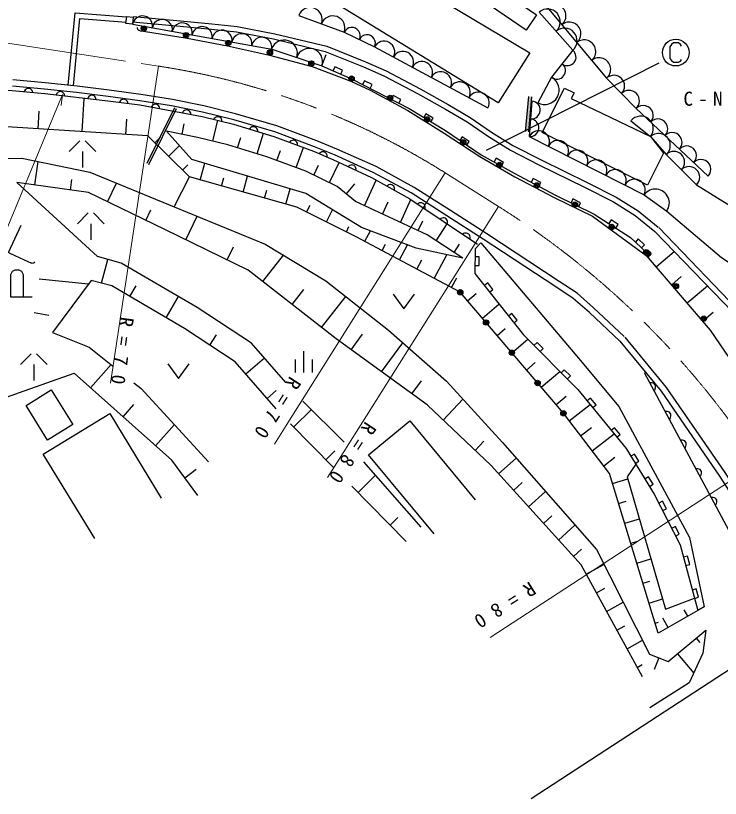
# Model space of a CAD drawing. Units: millimetres, scale not verified. Extents: x 40000 to 680000, y 20000 to 380000.
# Drawn here: x 271818 to 337774, y 240812 to 314077 of the extents above; entities that cross this region are included whole.
import ezdxf

# ---------------------------------------------------------------- set-up
doc = ezdxf.new("R2010")
doc.units = ezdxf.units.MM
doc.header["$LTSCALE"] = 1000
doc.linetypes.add('CHAIN', pattern=[18.5, 12, -1.5, 3.5, -1.5])
for name, color, linetype, lineweight in [('M-BGD', 7, 'Continuous', 25), ('M-BMK', 2, 'CHAIN', 13), ('M-BMK-SRVR', 3, 'Continuous', 25), ('M-STR-HTXT', 7, 'Continuous', 13), ('M-STR-STRC', 7, 'Continuous', 25)]:
    doc.layers.add(name, color=color, linetype=linetype, lineweight=lineweight)
doc.styles.add('ＭＳ ゴシック', font='')
doc.styles.get('ＭＳ ゴシック').set_extended_font_data('MS Gothic')

msp = doc.modelspace()

# ---------------------------------------------------------------- hatches: boundary and pattern name
at = {"layer": 'M-BGD'}
msp.add_hatch(color=256, dxfattribs=at).paths.add_polyline_path([(319835, 303216), (320139, 306478), (319841, 306506), (319536, 303244)])

# ---------------------------------------------------------------- linework, layer by layer
for p, q in [((320818, 314404), (323961, 310833)), ((321541, 314890), (327119, 308213)), ((298313, 314096), (302569, 312526)), ((282757, 313280), (295780, 310949)), ((283482, 312669), (283778, 312623)), ((283778, 312623), (287874, 311984)), ((302569, 312526), (305409, 311158)), ((287874, 311984), (291659, 311267)), ((291659, 311267), (295573, 310378)), ((295780, 310949), (300471, 309395)), ((305409, 311158), (316026, 305442)), ((323961, 310833), (321981, 308306)), ((295573, 310378), (299566, 309322)), ((300471, 309395), (300873, 310444)), ((299566, 309322), (303175, 307954)), ((303175, 307954), (305012, 307092)), ((321981, 308306), (320683, 305932)), ((327119, 308213), (329900, 305376)), ((305012, 307092), (308517, 305188)), ((278033, 303219), (278232, 306300)), ((319536, 303244), (319841, 306506)), ((319835, 303216), (320139, 306478)), ((320145, 306075), (319884, 302755)), ((273929, 303484), (274034, 305122)), ((286682, 305464), (284094, 300225)), ((284274, 300137), (286861, 305376)), ((308517, 305188), (311932, 303085)), ((329900, 305376), (336636, 299062)), ((282137, 302954), (282230, 304397)), ((290261, 302339), (290738, 304281)), ((329411, 304235), (331237, 302765)), ((287396, 302976), (287590, 303945)), ((284839, 302180), (285370, 302718)), ((292588, 301712), (292880, 302669)), ((294420, 301153), (295004, 303066)), ((311932, 303085), (315252, 300891)), ((319884, 302755), (330641, 297308)), ((331237, 302765), (332713, 301083)), ((277826, 302358), (276826, 301358)), ((278326, 302358), (279326, 301358)), ((286139, 300898), (287151, 301924)), ((278076, 301358), (278076, 299858)), ((296248, 300532), (296598, 301469)), ((298073, 299851), (298773, 301724)), ((273601, 298231), (273915, 300413)), ((315252, 300891), (318527, 298987)), ((332713, 301083), (335552, 298235)), ((287440, 299616), (287925, 300108)), ((289093, 298693), (289533, 300262)), ((299719, 299155), (300162, 300071)), ((301187, 298446), (302095, 300325)), ((254841, 299399), (272953, 291057)), ((286665, 296178), (288090, 298975)), ((293105, 297566), (293525, 299061)), ((318527, 298987), (322211, 297070)), ((276948, 297749), (277090, 298741)), ((280414, 296644), (281258, 298394)), ((291099, 298129), (291314, 298895)), ((302773, 297385), (303559, 298332)), ((304464, 296289), (305569, 298671)), ((295111, 297002), (295316, 297731)), ((297117, 296439), (297517, 297860)), ((307825, 294730), (308817, 296868)), ((322211, 297070), (325794, 295313)), ((330641, 297308), (332750, 295774)), ((299050, 295695), (299371, 296341)), ((306145, 295509), (306670, 296642)), ((278593, 295605), (277593, 294605)), ((279093, 295605), (280093, 294605)), ((284000, 294914), (284474, 295898)), ((287737, 293103), (288807, 295300)), ((300909, 294772), (301472, 295904)), ((325794, 295313), (330824, 291628)), ((278843, 294605), (278843, 293105)), ((309506, 293951), (309939, 294885)), ((311180, 293011), (312214, 294579)), ((271142, 291892), (272322, 294455)), ((302769, 293849), (303010, 294335)), ((304510, 292954), (305031, 293930)), ((291626, 291208), (292222, 292432)), ((306132, 292087), (306448, 292679)), ((307755, 291221), (308497, 292611)), ((312847, 291912), (313359, 292687)), ((294944, 289187), (296877, 291659)), ((311000, 289488), (312174, 291686)), ((330629, 291856), (330824, 291628)), ((330824, 291628), (331066, 291451)), ((330824, 291628), (336815, 284632)), ((331785, 290599), (333458, 292009)), ((272953, 291057), (273225, 290932)), ((279844, 289038), (280434, 291261)), ((309377, 290354), (309840, 291221)), ((274020, 289453), (278640, 288973)), ((312623, 288622), (313117, 289548)), ((333222, 288894), (334114, 289646)), ((282510, 287785), (283091, 288778)), ((334659, 287189), (336556, 288788)), ((297690, 287039), (298785, 288440)), ((323082, 276859), (313434, 288188)), ((314123, 287379), (314929, 288065)), ((285908, 285793), (287071, 287777)), ((300436, 284891), (302706, 287793)), ((315501, 285761), (317055, 287083)), ((273555, 286306), (274926, 286051)), ((336096, 285484), (337101, 286331)), ((316879, 284142), (317627, 284779)), ((336815, 284632), (346137, 270938)), ((289993, 283238), (290622, 284200)), ((303229, 282787), (304288, 284248)), ((318258, 282524), (319746, 283791)), ((306069, 280728), (308048, 283457)), ((273259, 282430), (272259, 281430)), ((273759, 282430), (274759, 281430)), ((298766, 282685), (298766, 280685)), ((273509, 281430), (273509, 279930)), ((278821, 279249), (280744, 281409)), ((293370, 280535), (295107, 282043)), ((297966, 281885), (297966, 280685)), ((299566, 281885), (299566, 280685)), ((319636, 280905), (320446, 281595)), ((321014, 279287), (322765, 280778)), ((308909, 278668), (309801, 279899)), ((295355, 278249), (296192, 278976)), ((322393, 277668), (323334, 278470)), ((302577, 274140), (298709, 277991)), ((311826, 276219), (313679, 278173)), ((281869, 276535), (282879, 277670)), ((297850, 275574), (299505, 277199)), ((323621, 276155), (325604, 277674)), ((284917, 273821), (286672, 275793)), ((301572, 271784), (297547, 275883)), ((324700, 274747), (325711, 275522)), ((325778, 273339), (327841, 274919)), ((314819, 273380), (315644, 274250)), ((300857, 272512), (301702, 273341)), ((317017, 271186), (318654, 272669)), ((326857, 271931), (327907, 272735)), ((309761, 266198), (304416, 272310)), ((287652, 270819), (288728, 271611)), ((303863, 269449), (305507, 271063)), ((318420, 269638), (319226, 270367)), ((327681, 270293), (329107, 270728)), ((308373, 264856), (303295, 270028)), ((319823, 268089), (321409, 269526)), ((328251, 268426), (328951, 268639)), ((306870, 266387), (307603, 267107)), ((321226, 266541), (322006, 267248)), ((328822, 266558), (330194, 266977)), ((322628, 264992), (324164, 266383)), ((329392, 264691), (330065, 264897)), ((324031, 263444), (324786, 264128)), ((329962, 262824), (331281, 263227)), ((325211, 261797), (326875, 262710)), ((330532, 260956), (331179, 261154)), ((326168, 260052), (326973, 260494)), ((331102, 259089), (332369, 259476)), ((327125, 258308), (328681, 259161)), ((335658, 258383), (331958, 256288)), ((334733, 257859), (334394, 258458)), ((331673, 257222), (331991, 257319)), ((332883, 256812), (332391, 257680)), ((328082, 256563), (328833, 256975)), ((335525, 255818), (335866, 255411)), ((329040, 254818), (330488, 255612)), ((333766, 254348), (335280, 252537)), ((332022, 253954), (331594, 252874)), ((329997, 253073), (330461, 253328))]:
    msp.add_line(p, q, dxfattribs=at)
for points in [[(300152, 323778), (311144, 317026), (310620, 316174), (319940, 310601), (316971, 305903), (297507, 317859), (297989, 318637), (297251, 319094)], [(316458, 316985), (320574, 314146), (319586, 312712), (315470, 315551)], [(282145, 313342), (282210, 313983), (282822, 313921), (282757, 313280)], [(330941, 298223), (321103, 303138), (323184, 307303), (324078, 306856), (323810, 306319), (331237, 302765), (332438, 301220)], [(274811, 274336), (272798, 277593), (275156, 279051), (277170, 275794)]]:
    msp.add_lwpolyline(points, close=True, dxfattribs=at)
for points in [[(276726, 307570), (277374, 314344), (282197, 313957)], [(277224, 307519), (277825, 313806), (282156, 313459)], [(282810, 313996), (287256, 313600), (290187, 313304), (292562, 313051), (296067, 312388), (300944, 311214), (304572, 309752), (306510, 308900), (309682, 307216), (312287, 305753), (314350, 304552), (316355, 303170), (318365, 301921), (321003, 300567), (325297, 298465), (328011, 297071), (330079, 295794), (331965, 294275)], [(282765, 313498), (287206, 313103), (290134, 312807), (292489, 312556), (295962, 311899), (300791, 310736), (304371, 309294), (306291, 308450), (309438, 306780), (312036, 305321), (314082, 304130), (316081, 302751), (318118, 301486), (320783, 300118), (325069, 298020), (327765, 296636), (329790, 295385), (331652, 293886)], [(283482, 312669), (283403, 312682), (283355, 312699), (283300, 312738), (283265, 312774), (283242, 312818), (283221, 312882), (283219, 312933), (283224, 312962)], [(284189, 302821), (263668, 304148), (256343, 304837), (245418, 306431), (241636, 309154), (237558, 309510), (233474, 309216), (228559, 308337), (224896, 307683), (221526, 307293), (216788, 306803)], [(300471, 309395), (303312, 308141), (308658, 305377), (312043, 303313), (315395, 301050), (318484, 299322), (322352, 297267), (325971, 295502), (329359, 293324), (330861, 291900)], [(302257, 308606), (302419, 308972), (301687, 309295), (301525, 308929)], [(230713, 307579), (233534, 308291), (237427, 308571), (241229, 307482), (245285, 305862), (255915, 303806), (263592, 300605), (272389, 300725), (278754, 299420), (286665, 296178), (295171, 292692), (300862, 289248), (306717, 284627), (312129, 279869), (317385, 274117)], [(247324, 308797), (271496, 307057), (274536, 306796), (280432, 306112), (283432, 305716), (289286, 304638), (292203, 303921), (295978, 302768), (299686, 301383), (301507, 300598), (305108, 298925), (308722, 296932), (315037, 292676)], [(328769, 284042), (325916, 286731), (324373, 288089), (322694, 289201), (315909, 293650), (312502, 295853), (309130, 298002), (305559, 299945), (301892, 301594), (300011, 302347), (296264, 303767), (292380, 304896), (289442, 305631), (286500, 306221), (283535, 306709), (280564, 307118), (277575, 307483), (274579, 307789), (271560, 308076)], [(305004, 307266), (305188, 307621), (304477, 307989), (304293, 307633)], [(328358, 283606), (325520, 286281), (324007, 287611), (322365, 288700), (315583, 293146), (312179, 295347), (308825, 297484), (305292, 299407), (301669, 301037), (299799, 301786), (296074, 303197), (292224, 304316), (289310, 305046), (286393, 305631), (283453, 306115), (280491, 306522), (277514, 306886), (274522, 307191), (271513, 307478)], [(273415, 306892), (273391, 306991), (273350, 307075), (273277, 307161), (273201, 307216), (273108, 307256), (272981, 307267), (272883, 307243), (272799, 307202), (272712, 307129), (272658, 307053), (272618, 306961)], [(276407, 306579), (276386, 306678), (276348, 306763), (276278, 306852), (276204, 306909), (276112, 306952), (275985, 306966), (275886, 306946), (275801, 306907), (275712, 306837), (275655, 306763), (275613, 306671)], [(279355, 306237), (279334, 306336), (279296, 306421), (279226, 306509), (279152, 306566), (279060, 306609), (278933, 306624), (278834, 306603), (278749, 306565), (278660, 306495), (278603, 306421), (278560, 306329)], [(282328, 305862), (282309, 305961), (282272, 306047), (282203, 306136), (282130, 306194), (282039, 306239), (281912, 306255), (281813, 306236), (281727, 306199), (281638, 306130), (281580, 306057), (281535, 305966)], [(307677, 305884), (307861, 306239), (307150, 306607), (306967, 306251)], [(285289, 305374), (285275, 305474), (285242, 305562), (285178, 305655), (285108, 305717), (285019, 305765), (284894, 305789), (284793, 305774), (284706, 305742), (284613, 305678), (284551, 305608), (284502, 305519)], [(288216, 304835), (288202, 304935), (288169, 305022), (288105, 305116), (288035, 305177), (287946, 305226), (287820, 305249), (287720, 305235), (287633, 305203), (287540, 305138), (287478, 305068), (287429, 304980)], [(310692, 304137), (310901, 304478), (310218, 304895), (310009, 304553)], [(291133, 304184), (291125, 304285), (291097, 304374), (291039, 304471), (290972, 304537), (290887, 304591), (290762, 304621), (290662, 304613), (290572, 304585), (290476, 304527), (290410, 304460), (290356, 304375)], [(294473, 303228), (294471, 303329), (294448, 303420), (294395, 303520), (294332, 303589), (294250, 303647), (294128, 303685), (294026, 303682), (293936, 303660), (293836, 303607), (293767, 303544), (293708, 303462)], [(313434, 288188), (303698, 293387), (298121, 296157), (288090, 298975), (284189, 302821)], [(313681, 291362), (309304, 292303), (304196, 294248), (298975, 297422), (288319, 300627), (285941, 303267)], [(313681, 291362), (310346, 293561), (303624, 296678), (301921, 298091), (298985, 299510), (295336, 300873), (291672, 301992), (288851, 302685), (285941, 303267)], [(314051, 301958), (314275, 302290), (313612, 302737), (313388, 302406)], [(298207, 301936), (298210, 302037), (298193, 302129), (298146, 302232), (298088, 302304), (298009, 302368), (297890, 302413), (297788, 302417), (297697, 302400), (297594, 302353), (297521, 302294), (297457, 302216)], [(300964, 300832), (300972, 300933), (300960, 301025), (300918, 301131), (300864, 301206), (300788, 301274), (300671, 301324), (300570, 301333), (300477, 301321), (300372, 301279), (300296, 301224), (300229, 301149)], [(317289, 299991), (317484, 300340), (316786, 300731), (316590, 300382)], [(303670, 299593), (303682, 299694), (303672, 299786), (303633, 299893), (303581, 299970), (303507, 300039), (303391, 300093), (303291, 300105), (303198, 300095), (303092, 300056), (303014, 300004), (302945, 299930)], [(297111, 279734), (293905, 283428), (288819, 286753), (281703, 290924), (279468, 291518), (271927, 298472)], [(316316, 271960), (310329, 277639), (301809, 283817), (293571, 290261), (285793, 294050), (278621, 297508), (271927, 298472)], [(307265, 297735), (307284, 297835), (307280, 297928), (307249, 298037), (307202, 298118), (307133, 298192), (307021, 298254), (306922, 298272), (306829, 298269), (306720, 298237), (306639, 298190), (306565, 298122)], [(320771, 298107), (320959, 298460), (320252, 298836), (320065, 298482)], [(335552, 298235), (347436, 290884), (354624, 284376)], [(324521, 296209), (324697, 296569), (323978, 296919), (323802, 296560)], [(310106, 295999), (310133, 296097), (310138, 296190), (310117, 296301), (310077, 296385), (310015, 296465), (309909, 296537), (309812, 296564), (309719, 296569), (309608, 296547), (309523, 296508), (309443, 296446)], [(332750, 295774), (337893, 291452), (346053, 286077), (353121, 284214)], [(312211, 294580), (312238, 294678), (312243, 294771), (312222, 294882), (312182, 294967), (312120, 295047), (312014, 295118), (311917, 295145), (311824, 295150), (311713, 295129), (311628, 295089), (311548, 295027)], [(328002, 294197), (328218, 294533), (327545, 294966), (327329, 294629)], [(331652, 293886), (339841, 285375), (350557, 282309)], [(332012, 294233), (340108, 285818), (350695, 282790)], [(314316, 293162), (314343, 293259), (314348, 293352), (314327, 293463), (314287, 293548), (314225, 293628), (314119, 293700), (314022, 293727), (313929, 293732), (313818, 293710), (313733, 293671), (313653, 293609)], [(330400, 292337), (330676, 292627), (330095, 293178), (329820, 292887)], [(314818, 292255), (315354, 292816), (324485, 282030)], [(314818, 292255), (314798, 289935), (319337, 284200), (324449, 279097), (328946, 273558), (331582, 269285), (334000, 264533), (335658, 258383)], [(273602, 291034), (273586, 290997), (273542, 290951), (273494, 290918), (273428, 290894), (273370, 290887), (273298, 290898), (273225, 290932)], [(314804, 290695), (315204, 290692), (315211, 291492), (314811, 291495)], [(272549, 287767), (272549, 289817), (272399, 290117), (272149, 290267), (271749, 290267), (271499, 290117), (271349, 289817), (271349, 287767), (273349, 287767)], [(278877, 289295), (275275, 284407), (278704, 283037), (280885, 281297)], [(296192, 277283), (292378, 281679), (287607, 284797), (280810, 288782), (278877, 289295)], [(316181, 288188), (316494, 288436), (315998, 289063), (315684, 288815)], [(307156, 287994), (308156, 286634), (309156, 287994)], [(318450, 285320), (318764, 285569), (318267, 286196), (317954, 285948)], [(328358, 283606), (332235, 278915), (337694, 270976), (346157, 257830)], [(328820, 283988), (332714, 279276), (338194, 271309), (346659, 258158)], [(320898, 282642), (321181, 282925), (320614, 283490), (320332, 283207)], [(286052, 281483), (287052, 280123), (288052, 281483)], [(324485, 282030), (328276, 277497), (334894, 265219), (336261, 258735), (335658, 258383)], [(323454, 280090), (323737, 280373), (323171, 280938), (322888, 280655)], [(330656, 280687), (339264, 264590), (340481, 258582)], [(268589, 277520), (272166, 278811), (277297, 280606)], [(288862, 269173), (286441, 272464), (277297, 280606)], [(282883, 279702), (283557, 279164), (289881, 272320)], [(331562, 278993), (331632, 279066), (331680, 279146), (331712, 279254), (331717, 279348), (331700, 279447), (331640, 279560), (331566, 279630), (331486, 279678), (331378, 279711), (331285, 279715), (331185, 279698)], [(325826, 277402), (326136, 277654), (325632, 278275), (325321, 278023)], [(332997, 276310), (333066, 276383), (333114, 276463), (333147, 276572), (333152, 276665), (333135, 276765), (333074, 276877), (333001, 276947), (332921, 276995), (332812, 277028), (332719, 277032), (332619, 277015)], [(279231, 265127), (274404, 273039), (280619, 276830), (285446, 268919)], [(331958, 256288), (327396, 271227), (323082, 276859)], [(310993, 265564), (304858, 272955), (308705, 276149), (314840, 268757)], [(328074, 274632), (328385, 274884), (327881, 275505), (327570, 275253)], [(317385, 274117), (326171, 264092), (331157, 254297)], [(334431, 273627), (334501, 273700), (334549, 273780), (334582, 273889), (334586, 273982), (334569, 274082), (334509, 274195), (334435, 274264), (334355, 274312), (334247, 274345), (334154, 274349), (334054, 274332)], [(329815, 272149), (330156, 272359), (329736, 273040), (329395, 272830)], [(330475, 252201), (324733, 262670), (316316, 271960)], [(329855, 272085), (329057, 270899), (332649, 258508), (335340, 259561)], [(335866, 270944), (335935, 271018), (335983, 271098), (336016, 271206), (336021, 271299), (336004, 271399), (335943, 271512), (335870, 271581), (335790, 271629), (335682, 271662), (335588, 271667), (335489, 271649)], [(331133, 270013), (331473, 270223), (331053, 270904), (330713, 270694)], [(337300, 268261), (337370, 268335), (337418, 268415), (337451, 268523), (337455, 268616), (337438, 268716), (337378, 268829), (337304, 268898), (337224, 268946), (337116, 268979), (337023, 268984), (336923, 268967)], [(332368, 267741), (332724, 267922), (332361, 268635), (332005, 268454)], [(333577, 265365), (333933, 265546), (333571, 266259), (333214, 266078)], [(334519, 262610), (334905, 262714), (334697, 263486), (334311, 263382)], [(335348, 259534), (335734, 259638), (335526, 260411), (335140, 260307)], [(331157, 254297), (332886, 253612), (336405, 256554)], [(336405, 256554), (336127, 254387), (334863, 251627), (331175, 249290)]]:
    msp.add_lwpolyline(points, dxfattribs=at)
for centre, radius in [((283817, 312870), 250), ((283817, 312870), 150), ((283817, 312870), 50), ((287769, 312253), 250), ((287769, 312253), 150), ((287769, 312253), 50), ((291716, 311510), 250), ((291716, 311510), 150), ((291716, 311510), 50), ((295617, 310624), 250), ((295617, 310624), 150), ((295617, 310624), 50), ((299493, 309600), 250), ((299493, 309600), 150), ((299493, 309600), 50), ((303262, 308188), 250), ((303262, 308188), 150), ((303262, 308188), 50), ((306862, 306371), 250), ((306862, 306371), 150), ((306862, 306371), 50), ((310335, 304362), 250), ((310335, 304362), 150), ((310335, 304362), 50), ((313714, 302208), 250), ((313714, 302208), 150), ((313714, 302208), 50), ((317099, 300107), 250), ((317099, 300107), 150), ((317099, 300107), 50), ((320597, 298192), 250), ((320597, 298192), 150), ((320597, 298192), 50), ((324162, 296392), 250), ((324162, 296392), 150), ((324162, 296392), 50), ((327603, 294298), 250), ((327603, 294298), 150), ((327603, 294298), 50), ((330830, 291934), 250), ((330830, 291934), 150), ((331014, 291791), 250), ((330830, 291934), 50), ((331014, 291791), 150), ((331014, 291791), 50), ((333616, 288752), 250), ((333616, 288752), 150), ((333616, 288752), 50), ((313434, 288188), 250), ((313434, 288188), 220), ((313434, 288188), 190), ((313434, 288188), 160), ((313434, 288188), 130), ((313434, 288188), 100), ((313434, 288188), 70), ((313434, 288188), 40), ((313434, 288188), 10), ((336217, 285714), 250), ((336217, 285714), 150), ((336217, 285714), 50), ((315846, 285356), 250), ((315846, 285356), 220), ((315846, 285356), 190), ((315846, 285356), 160), ((315846, 285356), 130), ((315846, 285356), 100), ((315846, 285356), 70), ((315846, 285356), 40), ((315846, 285356), 10), ((318258, 282524), 250), ((318258, 282524), 220), ((318258, 282524), 190), ((318258, 282524), 160), ((318258, 282524), 130), ((318258, 282524), 100), ((318258, 282524), 70), ((318258, 282524), 40), ((318258, 282524), 10), ((320670, 279691), 250), ((320670, 279691), 220), ((320670, 279691), 190), ((320670, 279691), 160), ((320670, 279691), 130), ((320670, 279691), 100), ((320670, 279691), 70), ((320670, 279691), 40), ((320670, 279691), 10), ((323082, 276859), 250), ((323082, 276859), 220), ((323082, 276859), 190), ((323082, 276859), 160), ((323082, 276859), 130), ((323082, 276859), 100), ((323082, 276859), 70), ((323082, 276859), 40), ((323082, 276859), 10)]:
    msp.add_circle(centre, radius, dxfattribs=at)
for centre, radius, start, end in [((322238, 314055), 1088, 309.88156, 129.88156), ((299377, 313704), 1134, 339.75175, 159.75175), ((321604, 313511), 1189, 311.35682, 131.35682), ((283687, 313114), 945, 349.85073, 169.85073), ((285548, 312781), 945, 349.85073, 169.85073), ((301505, 312919), 1134, 339.75175, 159.75175), ((287408, 312448), 945, 349.85073, 169.85073), ((289268, 312115), 945, 349.85073, 169.85073), ((303279, 312184), 788, 334.28172, 154.28172), ((323175, 311726), 1190, 311.35682, 131.35682), ((323633, 312386), 1088, 309.88156, 129.88156), ((291129, 311782), 945, 349.85073, 169.85073), ((292989, 311449), 945, 349.85073, 169.85073), ((304699, 311500), 788, 334.28172, 154.28172), ((294849, 311116), 945, 349.85073, 169.85073), ((296952, 310561), 1236, 341.66397, 161.66397), ((306294, 310682), 1005, 331.70235, 151.70235), ((325027, 310717), 1088, 309.88156, 129.88156), ((299298, 309783), 1236, 341.66397, 161.66397), ((308063, 309729), 1005, 331.70235, 151.70235), ((323466, 310201), 803, 231.90551, 51.90551), ((326422, 309048), 1088, 309.88156, 129.88156), ((309833, 308777), 1005, 331.70235, 151.70235), ((322476, 308938), 803, 231.90551, 51.90551), ((311602, 307824), 1005, 331.70235, 151.70235), ((327815, 307504), 993, 314.4235, 134.4235), ((313372, 306871), 1005, 331.70235, 151.70235), ((321332, 307119), 1353, 241.34581, 61.34581), ((329205, 306085), 993, 314.4235, 134.4235), ((315141, 305919), 1005, 331.70235, 151.70235), ((320080, 305245), 832, 265.50909, 85.50909), ((330574, 304745), 923, 316.85031, 136.85031), ((319949, 303585), 832, 265.50909, 85.50909), ((330324, 303500), 1172, 321.16842, 141.16842), ((331921, 303482), 923, 316.85031, 136.85031), ((320781, 302301), 1005, 333.14136, 153.14136), ((331975, 301924), 1119, 311.26927, 131.26927), ((333268, 302219), 923, 316.85031, 136.85031), ((322573, 301394), 1005, 333.14136, 153.14136), ((334615, 300956), 923, 316.85031, 136.85031), ((324366, 300486), 1005, 333.14136, 153.14136), ((333423, 300371), 1005, 314.91442, 134.91442), ((326159, 299578), 1005, 333.14136, 153.14136), ((335962, 299693), 923, 316.85031, 136.85031), ((327952, 298670), 1005, 333.14136, 153.14136), ((334842, 298947), 1005, 314.91442, 134.91442), ((329745, 297762), 1005, 333.14136, 153.14136), ((331696, 296541), 1304, 323.95658, 143.95658)]:
    msp.add_arc(centre, radius, start, end, dxfattribs=at)
at = {"layer": 'M-BMK'}
for p, q in [((270220, 311619), (285187, 309351)), ((312027, 299358), (317009, 296218))]:
    msp.add_line(p, q, dxfattribs=at)
for centre, radius, start, end in [((274699, 240141), 70000, 57.77417, 81.38281), ((274348, 228541), 80000, 33.12061, 57.77417)]:
    msp.add_arc(centre, radius, start, end, dxfattribs=at)
at = {"layer": 'M-BMK-SRVR'}
msp.add_line((320072, 240812), (348548, 259390), dxfattribs=at)
at = {"layer": 'M-STR-HTXT'}
for p, q in [((280692, 279690), (285187, 309351)), ((276190, 306685), (276065, 305654)), ((341350, 272254), (316224, 255862))]:
    msp.add_line(p, q, dxfattribs=at)
for points in [[(276190, 306685), (262016, 272490), (232828, 272490)], [(312027, 299358), (297131, 275728), (296029, 273979)], [(301011, 270839), (302089, 272549), (317009, 296218)]]:
    msp.add_lwpolyline(points, dxfattribs=at)
at = {"layer": 'M-STR-STRC'}
msp.add_line((332025, 309617), (315846, 301456), dxfattribs=at)
msp.add_lwpolyline([(334150, 311219), (334050, 311369), (333850, 311519), (333400, 311519), (333200, 311369), (333050, 311169), (333050, 310069), (333200, 309869), (333400, 309719), (333850, 309719), (334050, 309819), (334150, 309969)], dxfattribs=at)
msp.add_circle((333600, 310619), 1250, dxfattribs=at)

# ---------------------------------------------------------------- texts
at = {"layer": 'M-STR-HTXT', "char_height": 1320, "attachment_point": 7, "style": 'ＭＳ ゴシック'}
for s, insert, rotation in [('\\T2.02;R=70', (281565, 285945), 262.2), ('\\T2.02;R=70', (297478, 280414), 237.4), ('\\T2.02;R=80', (304546, 276181), 236.5), ('\\T2.02;R=80', (319929, 261175), 212.5)]:
    msp.add_mtext(s, dxfattribs=dict(at, insert=insert, rotation=rotation))
at = {"layer": 'M-STR-STRC', "insert": (334317, 305621), "char_height": 1320, "attachment_point": 7, "style": 'ＭＳ ゴシック'}
msp.add_mtext('\\T1.54;C-NO-24-10', dxfattribs=at)

doc.saveas('drawing.dxf')
